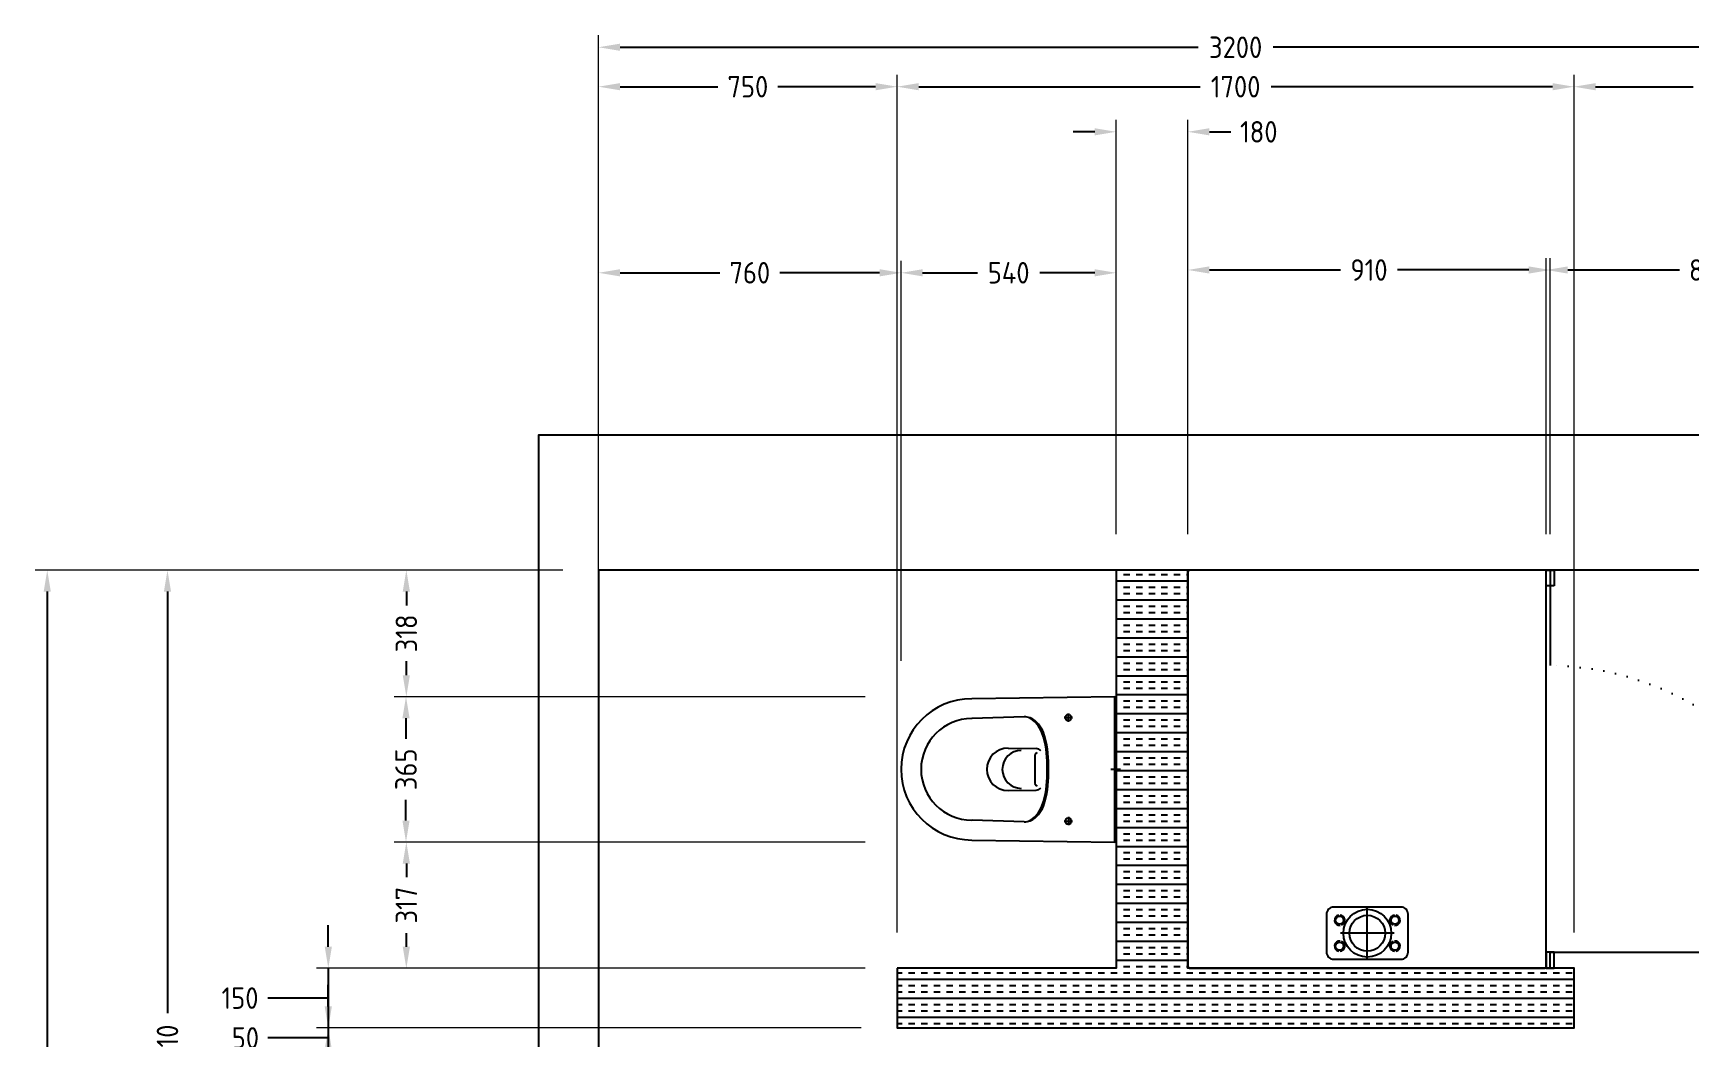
# Model space of a CAD drawing. Header units: millimetres. Extents: x 18408 to 25045, y 20209 to 25283.
# Drawn here: x 18408 to 22568, y 22760 to 25283 of the extents above; entities that cross this region are included whole.
import ezdxf

# ---------------------------------------------------------------- set-up
doc = ezdxf.new("R2010")
doc.units = ezdxf.units.MM
doc.header["$LTSCALE"] = 10
for name, pattern in [('ACAD_ISO07W100', [3, 0, -3]), ('AM_DIN_G_W050', [13.75, 9.75, -1.5, 1, -1.5]), ('CENTER2', [1.125, 0.75, -0.125, 0.125, -0.125])]:
    doc.linetypes.add(name, pattern=pattern)
for name, color, linetype in [('A-Equipment', 7, 'Continuous'), ('A-Walls', 7, 'Continuous'), ('A-WallsInternal', 7, 'Continuous'), ('Dimensions', 1, 'Continuous')]:
    doc.layers.add(name, color=color, linetype=linetype)
doc.styles.add('ISO Proportional', font='isocp.shx')
doc.dimstyles.new('House', dxfattribs={"dimscale": 300, "dimtxt": 0.18, "dimasz": 0.18, "dimexe": 0.1, "dimexo": 0.3, "dimgap": 0.09, "dimtad": 0, "dimtoh": 1, "dimdec": 0, "dimzin": 0, "dimdsep": 46, "dimtxsty": 'ISO Proportional', "dimcen": -0.09, "dimclrd": 252, "dimclre": 171, "dimadec": 0, "dimazin": 0, "dimtfac": 1, "dimtdec": 0, "dimtofl": 0, "dimtmove": 0, "dimatfit": 0, "dimfxl": 1, "dimtolj": 1, "dimtzin": 0, "dimlwe": 5, "dimarcsym": 0})

# ---------------------------------------------------------------- blocks, each defined once
blk = doc.blocks.new('*D2')
at = {"layer": 'Defpoints', "color": 0, "transparency": 16777216}
for p in [(19827.4, 23934.9), (18443, 20534.9), (19827.4, 20534.9)]:
    blk.add_point(p, dxfattribs=at)
at = {"layer": 'Dimensions', "color": 171, "lineweight": 5, "transparency": 16777216}
for p, q in [((19737.4, 23934.9), (18413, 23934.9)), ((19737.4, 20534.9), (18413, 20534.9))]:
    blk.add_line(p, q, dxfattribs=at)
at = {"layer": 'Dimensions', "color": 252, "lineweight": -2, "transparency": 16777216}
for p, q in [((18443, 23880.9), (18443, 22332.2)), ((18443, 20588.9), (18443, 22137.7))]:
    blk.add_line(p, q, dxfattribs=at)
at = {"layer": 'Dimensions', "color": 252, "transparency": 16777216}
for points in [[(18434, 23880.9), (18452, 23880.9), (18443, 23934.9)], [(18434, 20588.9), (18452, 20588.9), (18443, 20534.9)]]:
    blk.add_solid(points, dxfattribs=at)
at = {"layer": 'Dimensions', "color": 0, "transparency": 16777216, "insert": (18443, 22234.9), "char_height": 54, "attachment_point": 5, "rotation": 90, "style": 'ISO Proportional'}
blk.add_mtext('\\A1;3400', dxfattribs=at)
blk = doc.blocks.new('*D3')
at = {"layer": 'Defpoints', "color": 0, "transparency": 16777216}
for p in [(18744.9, 23934.9), (19677.4, 23934.9), (19677.4, 21524.9)]:
    blk.add_point(p, dxfattribs=at)
at = {"layer": 'Dimensions', "color": 171, "lineweight": 5, "transparency": 16777216}
for p, q in [((19587.4, 23934.9), (18714.9, 23934.9)), ((19587.4, 21524.9), (18714.9, 21524.9))]:
    blk.add_line(p, q, dxfattribs=at)
at = {"layer": 'Dimensions', "color": 252, "lineweight": -2, "transparency": 16777216}
for p, q in [((18744.9, 23880.9), (18744.9, 22822.4)), ((18744.9, 21578.9), (18744.9, 22637.4))]:
    blk.add_line(p, q, dxfattribs=at)
at = {"layer": 'Dimensions', "color": 252, "transparency": 16777216}
for points in [[(18735.9, 23880.9), (18753.9, 23880.9), (18744.9, 23934.9)], [(18735.9, 21578.9), (18753.9, 21578.9), (18744.9, 21524.9)]]:
    blk.add_solid(points, dxfattribs=at)
at = {"layer": 'Dimensions', "color": 0, "transparency": 16777216, "insert": (18744.9, 22729.9), "char_height": 54, "attachment_point": 5, "rotation": 90, "style": 'ISO Proportional'}
blk.add_mtext('\\A1;2410', dxfattribs=at)
blk = doc.blocks.new('*D4')
at = {"layer": 'Defpoints', "color": 0, "transparency": 16777216}
for p in [(20577.4, 22934.9), (19148.8, 22784.9), (20577.4, 22784.9)]:
    blk.add_point(p, dxfattribs=at)
at = {"layer": 'Dimensions', "color": 252, "lineweight": -2, "transparency": 16777216}
for p, q in [((19148.8, 22988.9), (19148.8, 23042.9)), ((19148.8, 22934.9), (19148.8, 22784.9)), ((19051.3, 22859.9), (18997.3, 22859.9)), ((19148.8, 22859.9), (19051.3, 22859.9)), ((19148.8, 22730.9), (19148.8, 22676.9))]:
    blk.add_line(p, q, dxfattribs=at)
at = {"layer": 'Dimensions', "color": 171, "lineweight": 5, "transparency": 16777216}
for p, q in [((20487.4, 22934.9), (19118.8, 22934.9)), ((20487.4, 22784.9), (19118.8, 22784.9))]:
    blk.add_line(p, q, dxfattribs=at)
at = {"layer": 'Dimensions', "color": 252, "transparency": 16777216}
for points in [[(19139.8, 22988.9), (19157.8, 22988.9), (19148.8, 22934.9)], [(19139.8, 22730.9), (19157.8, 22730.9), (19148.8, 22784.9)]]:
    blk.add_solid(points, dxfattribs=at)
at = {"layer": 'Dimensions', "color": 0, "transparency": 16777216, "insert": (18927.1, 22859.9), "char_height": 54, "attachment_point": 5, "style": 'ISO Proportional'}
blk.add_mtext('\\A1;150', dxfattribs=at)
blk = doc.blocks.new('*D5')
at = {"layer": 'Defpoints', "color": 0, "transparency": 16777216}
for p in [(20577.4, 22784.9), (19148.8, 22734.9), (20627.4, 22734.9)]:
    blk.add_point(p, dxfattribs=at)
at = {"layer": 'Dimensions', "color": 252, "lineweight": -2, "transparency": 16777216}
for p, q in [((19148.8, 22838.9), (19148.8, 22892.9)), ((19051.3, 22759.9), (18997.3, 22759.9)), ((19148.8, 22759.9), (19051.3, 22759.9)), ((19148.8, 22784.9), (19148.8, 22734.9)), ((19148.8, 22680.9), (19148.8, 22626.9))]:
    blk.add_line(p, q, dxfattribs=at)
at = {"layer": 'Dimensions', "color": 171, "lineweight": 5, "transparency": 16777216}
for p, q in [((20487.4, 22784.9), (19118.8, 22784.9)), ((20537.4, 22734.9), (19118.8, 22734.9))]:
    blk.add_line(p, q, dxfattribs=at)
at = {"layer": 'Dimensions', "color": 252, "transparency": 16777216}
for points in [[(19139.8, 22838.9), (19157.8, 22838.9), (19148.8, 22784.9)], [(19139.8, 22680.9), (19157.8, 22680.9), (19148.8, 22734.9)]]:
    blk.add_solid(points, dxfattribs=at)
at = {"layer": 'Dimensions', "color": 0, "transparency": 16777216, "insert": (18940.6, 22759.9), "char_height": 54, "attachment_point": 5, "style": 'ISO Proportional'}
blk.add_mtext('\\A1;50', dxfattribs=at)
blk = doc.blocks.new('*D8')
at = {"layer": 'Defpoints', "color": 0, "transparency": 16777216}
for p in [(20587.4, 23616.9), (19343.9, 23251.9), (20587.4, 23251.9)]:
    blk.add_point(p, dxfattribs=at)
at = {"layer": 'Dimensions', "color": 171, "lineweight": 5, "transparency": 16777216}
for p, q in [((20497.4, 23616.9), (19313.9, 23616.9)), ((20497.4, 23251.9), (19313.9, 23251.9))]:
    blk.add_line(p, q, dxfattribs=at)
at = {"layer": 'Dimensions', "color": 252, "lineweight": -2, "transparency": 16777216}
for p, q in [((19343.9, 23562.9), (19343.9, 23511.2)), ((19343.9, 23305.9), (19343.9, 23357.7))]:
    blk.add_line(p, q, dxfattribs=at)
at = {"layer": 'Dimensions', "color": 252, "transparency": 16777216}
for points in [[(19334.9, 23562.9), (19352.9, 23562.9), (19343.9, 23616.9)], [(19334.9, 23305.9), (19352.9, 23305.9), (19343.9, 23251.9)]]:
    blk.add_solid(points, dxfattribs=at)
at = {"layer": 'Dimensions', "color": 0, "transparency": 16777216, "insert": (19343.9, 23434.4), "char_height": 54, "attachment_point": 5, "rotation": 90, "style": 'ISO Proportional'}
blk.add_mtext('\\A1;365', dxfattribs=at)
blk = doc.blocks.new('*D9')
at = {"layer": 'Defpoints', "color": 0, "transparency": 16777216}
for p in [(19344.8, 23934.9), (19599.1, 23934.9), (20587.4, 23616.9)]:
    blk.add_point(p, dxfattribs=at)
at = {"layer": 'Dimensions', "color": 171, "lineweight": 5, "transparency": 16777216}
for p, q in [((19509.1, 23934.9), (19314.8, 23934.9)), ((20497.4, 23616.9), (19314.8, 23616.9))]:
    blk.add_line(p, q, dxfattribs=at)
at = {"layer": 'Dimensions', "color": 252, "lineweight": -2, "transparency": 16777216}
for p, q in [((19344.8, 23880.9), (19344.8, 23846.1)), ((19344.8, 23670.9), (19344.8, 23705.7))]:
    blk.add_line(p, q, dxfattribs=at)
at = {"layer": 'Dimensions', "color": 252, "transparency": 16777216}
for points in [[(19335.8, 23880.9), (19353.8, 23880.9), (19344.8, 23934.9)], [(19335.8, 23670.9), (19353.8, 23670.9), (19344.8, 23616.9)]]:
    blk.add_solid(points, dxfattribs=at)
at = {"layer": 'Dimensions', "color": 0, "transparency": 16777216, "insert": (19344.8, 23775.9), "char_height": 54, "attachment_point": 5, "rotation": 90, "style": 'ISO Proportional'}
blk.add_mtext('\\A1;318', dxfattribs=at)
blk = doc.blocks.new('*D10')
at = {"layer": 'Defpoints', "color": 0, "transparency": 16777216}
for p in [(20587.4, 23251.9), (19344.8, 22934.9), (20587.4, 22934.9)]:
    blk.add_point(p, dxfattribs=at)
at = {"layer": 'Dimensions', "color": 171, "lineweight": 5, "transparency": 16777216}
for p, q in [((20497.4, 23251.9), (19314.8, 23251.9)), ((20497.4, 22934.9), (19314.8, 22934.9))]:
    blk.add_line(p, q, dxfattribs=at)
at = {"layer": 'Dimensions', "color": 252, "lineweight": -2, "transparency": 16777216}
for p, q in [((19344.8, 23197.9), (19344.8, 23163.6)), ((19344.8, 22988.9), (19344.8, 23023.2))]:
    blk.add_line(p, q, dxfattribs=at)
at = {"layer": 'Dimensions', "color": 252, "transparency": 16777216}
for points in [[(19335.8, 23197.9), (19353.8, 23197.9), (19344.8, 23251.9)], [(19335.8, 22988.9), (19353.8, 22988.9), (19344.8, 22934.9)]]:
    blk.add_solid(points, dxfattribs=at)
at = {"layer": 'Dimensions', "color": 0, "transparency": 16777216, "insert": (19344.8, 23093.4), "char_height": 54, "attachment_point": 5, "rotation": 90, "style": 'ISO Proportional'}
blk.add_mtext('\\A1;317', dxfattribs=at)
blk = doc.blocks.new('*D11')
at = {"layer": 'Defpoints', "color": 0, "transparency": 16777216}
for p in [(23027.4, 25247.9), (19827.4, 23934.9), (23027.4, 23934.9)]:
    blk.add_point(p, dxfattribs=at)
at = {"layer": 'Dimensions', "color": 171, "lineweight": 5, "transparency": 16777216}
for p, q in [((19827.4, 24024.9), (19827.4, 25277.9)), ((23027.4, 24024.9), (23027.4, 25277.9))]:
    blk.add_line(p, q, dxfattribs=at)
at = {"layer": 'Dimensions', "color": 252, "lineweight": -2, "transparency": 16777216}
for p, q in [((19881.4, 25247.9), (21332.9, 25247.9)), ((22973.4, 25247.9), (21521.9, 25247.9))]:
    blk.add_line(p, q, dxfattribs=at)
at = {"layer": 'Dimensions', "color": 252, "transparency": 16777216}
for points in [[(19881.4, 25256.9), (19881.4, 25238.9), (19827.4, 25247.9)], [(22973.4, 25256.9), (22973.4, 25238.9), (23027.4, 25247.9)]]:
    blk.add_solid(points, dxfattribs=at)
at = {"layer": 'Dimensions', "color": 0, "transparency": 16777216, "insert": (21427.4, 25247.9), "char_height": 54, "attachment_point": 5, "style": 'ISO Proportional'}
blk.add_mtext('\\A1;3200', dxfattribs=at)
blk = doc.blocks.new('*D12')
at = {"layer": 'Defpoints', "color": 0, "transparency": 16777216}
for p in [(19827.4, 24681.5), (19827.4, 23616.9), (20587.4, 23616.9)]:
    blk.add_point(p, dxfattribs=at)
at = {"layer": 'Dimensions', "color": 171, "lineweight": 5, "transparency": 16777216}
for p, q in [((19827.4, 23706.9), (19827.4, 24711.5)), ((20587.4, 23706.9), (20587.4, 24711.5))]:
    blk.add_line(p, q, dxfattribs=at)
at = {"layer": 'Dimensions', "color": 252, "lineweight": -2, "transparency": 16777216}
for p, q in [((19881.4, 24681.5), (20131.8, 24681.5)), ((20533.4, 24681.5), (20283, 24681.5))]:
    blk.add_line(p, q, dxfattribs=at)
at = {"layer": 'Dimensions', "color": 252, "transparency": 16777216}
for points in [[(19881.4, 24690.5), (19881.4, 24672.5), (19827.4, 24681.5)], [(20533.4, 24690.5), (20533.4, 24672.5), (20587.4, 24681.5)]]:
    blk.add_solid(points, dxfattribs=at)
at = {"layer": 'Dimensions', "color": 0, "transparency": 16777216, "insert": (20207.4, 24681.5), "char_height": 54, "attachment_point": 5, "style": 'ISO Proportional'}
blk.add_mtext('\\A1;760', dxfattribs=at)
blk = doc.blocks.new('*D13')
at = {"layer": 'Defpoints', "color": 0, "transparency": 16777216}
for p in [(20587.4, 24681.5), (21127.4, 24401), (20587.4, 23616.9)]:
    blk.add_point(p, dxfattribs=at)
at = {"layer": 'Dimensions', "color": 171, "lineweight": 5, "transparency": 16777216}
for p, q in [((20587.4, 23706.9), (20587.4, 24711.5)), ((21127.4, 24491), (21127.4, 24711.5))]:
    blk.add_line(p, q, dxfattribs=at)
at = {"layer": 'Dimensions', "color": 252, "lineweight": -2, "transparency": 16777216}
for p, q in [((20641.4, 24681.5), (20779.1, 24681.5)), ((21073.4, 24681.5), (20935.7, 24681.5))]:
    blk.add_line(p, q, dxfattribs=at)
at = {"layer": 'Dimensions', "color": 252, "transparency": 16777216}
for points in [[(20641.4, 24690.5), (20641.4, 24672.5), (20587.4, 24681.5)], [(21073.4, 24690.5), (21073.4, 24672.5), (21127.4, 24681.5)]]:
    blk.add_solid(points, dxfattribs=at)
at = {"layer": 'Dimensions', "color": 0, "transparency": 16777216, "insert": (20857.4, 24681.5), "char_height": 54, "attachment_point": 5, "style": 'ISO Proportional'}
blk.add_mtext('\\A1;540', dxfattribs=at)
blk = doc.blocks.new('*D14')
at = {"layer": 'Defpoints', "color": 0, "transparency": 16777216}
for p in [(22217.4, 24688.5), (21307.4, 23934.9), (22217.4, 23934.9)]:
    blk.add_point(p, dxfattribs=at)
at = {"layer": 'Dimensions', "color": 171, "lineweight": 5, "transparency": 16777216}
for p, q in [((21307.4, 24024.9), (21307.4, 24718.5)), ((22217.4, 24024.9), (22217.4, 24718.5))]:
    blk.add_line(p, q, dxfattribs=at)
at = {"layer": 'Dimensions', "color": 252, "lineweight": -2, "transparency": 16777216}
for p, q in [((21361.4, 24688.5), (21691, 24688.5)), ((22163.4, 24688.5), (21833.7, 24688.5))]:
    blk.add_line(p, q, dxfattribs=at)
at = {"layer": 'Dimensions', "color": 252, "transparency": 16777216}
for points in [[(21361.4, 24697.5), (21361.4, 24679.5), (21307.4, 24688.5)], [(22163.4, 24697.5), (22163.4, 24679.5), (22217.4, 24688.5)]]:
    blk.add_solid(points, dxfattribs=at)
at = {"layer": 'Dimensions', "color": 0, "transparency": 16777216, "insert": (21762.4, 24688.5), "char_height": 54, "attachment_point": 5, "style": 'ISO Proportional'}
blk.add_mtext('\\A1;910', dxfattribs=at)
blk = doc.blocks.new('*D15')
at = {"layer": 'Defpoints', "color": 0, "transparency": 16777216}
for p in [(22207.4, 24688.5), (22207.4, 23934.9), (23027.4, 23934.9)]:
    blk.add_point(p, dxfattribs=at)
at = {"layer": 'Dimensions', "color": 171, "lineweight": 5, "transparency": 16777216}
for p, q in [((22207.4, 24024.9), (22207.4, 24718.5)), ((23027.4, 24024.9), (23027.4, 24718.5))]:
    blk.add_line(p, q, dxfattribs=at)
at = {"layer": 'Dimensions', "color": 252, "lineweight": -2, "transparency": 16777216}
for p, q in [((22261.4, 24688.5), (22541.8, 24688.5)), ((22973.4, 24688.5), (22693, 24688.5))]:
    blk.add_line(p, q, dxfattribs=at)
at = {"layer": 'Dimensions', "color": 252, "transparency": 16777216}
for points in [[(22261.4, 24697.5), (22261.4, 24679.5), (22207.4, 24688.5)], [(22973.4, 24697.5), (22973.4, 24679.5), (23027.4, 24688.5)]]:
    blk.add_solid(points, dxfattribs=at)
at = {"layer": 'Dimensions', "color": 0, "transparency": 16777216, "insert": (22617.4, 24688.5), "char_height": 54, "attachment_point": 5, "style": 'ISO Proportional'}
blk.add_mtext('\\A1;820', dxfattribs=at)
blk = doc.blocks.new('*D16')
at = {"layer": 'Defpoints', "color": 0, "transparency": 16777216}
for p in [(21307.4, 25035.5), (21127.4, 23934.9), (21307.4, 23934.9)]:
    blk.add_point(p, dxfattribs=at)
at = {"layer": 'Dimensions', "color": 171, "lineweight": 5, "transparency": 16777216}
for p, q in [((21127.4, 24024.9), (21127.4, 25065.5)), ((21307.4, 24024.9), (21307.4, 25065.5))]:
    blk.add_line(p, q, dxfattribs=at)
at = {"layer": 'Dimensions', "color": 252, "lineweight": -2, "transparency": 16777216}
for p, q in [((21073.4, 25035.5), (21019.4, 25035.5)), ((21361.4, 25035.5), (21415.4, 25035.5))]:
    blk.add_line(p, q, dxfattribs=at)
at = {"layer": 'Dimensions', "color": 252, "transparency": 16777216}
for points in [[(21073.4, 25044.5), (21073.4, 25026.5), (21127.4, 25035.5)], [(21361.4, 25044.5), (21361.4, 25026.5), (21307.4, 25035.5)]]:
    blk.add_solid(points, dxfattribs=at)
at = {"layer": 'Dimensions', "color": 0, "transparency": 16777216, "insert": (21485.6, 25035.5), "char_height": 54, "attachment_point": 5, "style": 'ISO Proportional'}
blk.add_mtext('\\A1;180', dxfattribs=at)
blk = doc.blocks.new('*D17')
at = {"layer": 'Defpoints', "color": 0, "transparency": 16777216}
for p in [(22277.4, 25148.8), (20577.4, 22934.9), (22277.4, 22934.9)]:
    blk.add_point(p, dxfattribs=at)
at = {"layer": 'Dimensions', "color": 171, "lineweight": 5, "transparency": 16777216}
for p, q in [((20577.4, 23024.9), (20577.4, 25178.8)), ((22277.4, 23024.9), (22277.4, 25178.8))]:
    blk.add_line(p, q, dxfattribs=at)
at = {"layer": 'Dimensions', "color": 252, "lineweight": -2, "transparency": 16777216}
for p, q in [((20631.4, 25148.8), (21338.3, 25148.8)), ((22223.4, 25148.8), (21516.5, 25148.8))]:
    blk.add_line(p, q, dxfattribs=at)
at = {"layer": 'Dimensions', "color": 252, "transparency": 16777216}
for points in [[(20631.4, 25157.8), (20631.4, 25139.8), (20577.4, 25148.8)], [(22223.4, 25157.8), (22223.4, 25139.8), (22277.4, 25148.8)]]:
    blk.add_solid(points, dxfattribs=at)
at = {"layer": 'Dimensions', "color": 0, "transparency": 16777216, "insert": (21427.4, 25148.8), "char_height": 54, "attachment_point": 5, "style": 'ISO Proportional'}
blk.add_mtext('\\A1;1700', dxfattribs=at)
blk = doc.blocks.new('*D18')
at = {"layer": 'Defpoints', "color": 0, "transparency": 16777216}
for p in [(23027.4, 25148.8), (23027.4, 24050.1), (22277.4, 24045.7)]:
    blk.add_point(p, dxfattribs=at)
at = {"layer": 'Dimensions', "color": 171, "lineweight": 5, "transparency": 16777216}
for p, q in [((22277.4, 24135.7), (22277.4, 25178.8)), ((23027.4, 24140.1), (23027.4, 25178.8))]:
    blk.add_line(p, q, dxfattribs=at)
at = {"layer": 'Dimensions', "color": 252, "lineweight": -2, "transparency": 16777216}
for p, q in [((22331.4, 25148.8), (22576.8, 25148.8)), ((22973.4, 25148.8), (22728, 25148.8))]:
    blk.add_line(p, q, dxfattribs=at)
at = {"layer": 'Dimensions', "color": 252, "transparency": 16777216}
for points in [[(22331.4, 25157.8), (22331.4, 25139.8), (22277.4, 25148.8)], [(22973.4, 25157.8), (22973.4, 25139.8), (23027.4, 25148.8)]]:
    blk.add_solid(points, dxfattribs=at)
at = {"layer": 'Dimensions', "color": 0, "transparency": 16777216, "insert": (22652.4, 25148.8), "char_height": 54, "attachment_point": 5, "style": 'ISO Proportional'}
blk.add_mtext('\\A1;750', dxfattribs=at)
blk = doc.blocks.new('*D19')
at = {"layer": 'Defpoints', "color": 0, "transparency": 16777216}
for p in [(19827.4, 25148.8), (19827.4, 22934.9), (20577.4, 22934.9)]:
    blk.add_point(p, dxfattribs=at)
at = {"layer": 'Dimensions', "color": 171, "lineweight": 5, "transparency": 16777216}
for p, q in [((19827.4, 23024.9), (19827.4, 25178.8)), ((20577.4, 23024.9), (20577.4, 25178.8))]:
    blk.add_line(p, q, dxfattribs=at)
at = {"layer": 'Dimensions', "color": 252, "lineweight": -2, "transparency": 16777216}
for p, q in [((19881.4, 25148.8), (20126.8, 25148.8)), ((20523.4, 25148.8), (20278, 25148.8))]:
    blk.add_line(p, q, dxfattribs=at)
at = {"layer": 'Dimensions', "color": 252, "transparency": 16777216}
for points in [[(19881.4, 25157.8), (19881.4, 25139.8), (19827.4, 25148.8)], [(20523.4, 25157.8), (20523.4, 25139.8), (20577.4, 25148.8)]]:
    blk.add_solid(points, dxfattribs=at)
at = {"layer": 'Dimensions', "color": 0, "transparency": 16777216, "insert": (20202.4, 25148.8), "char_height": 54, "attachment_point": 5, "style": 'ISO Proportional'}
blk.add_mtext('\\A1;750', dxfattribs=at)

msp = doc.modelspace()

# ---------------------------------------------------------------- hatches: boundary and pattern name
at = {"layer": 'A-WallsInternal'}
h = msp.add_hatch(dxfattribs=at)
h.set_pattern_fill('INSUL', scale=5)
h.paths.add_polyline_path([(22277.4, 22934.9), (21307.4, 22934.9), (21307.4, 23934.9), (21127.4, 23934.9), (21127.4, 22934.9), (20577.4, 22934.9), (20577.4, 22784.9), (22277.4, 22784.9)])

# ---------------------------------------------------------------- linework, layer by layer
at = {"layer": 'A-Equipment'}
for p, q in [((22217.4, 23934.9), (22217.4, 23894.9)), ((22217.4, 23894.9), (22217.4, 23694.9)), ((22217.4, 22934.9), (22217.4, 22974.9)), ((22217.4, 22974.9), (22937.4, 22974.9))]:
    msp.add_line(p, q, dxfattribs=at)
at = {"layer": 'A-Equipment', "color": 7}
for p, q in [((21124.4, 23251.9), (21124.4, 23616.9)), ((20896.5, 23566.3), (20765.6, 23561.9)), ((20855.8, 23487.8), (20926.6, 23486.8)), ((20923, 23466.5), (20923, 23402.4)), ((20855.8, 23381), (20926.6, 23382.1)), ((20896.5, 23302.6), (20765.6, 23306.9))]:
    msp.add_line(p, q, dxfattribs=at)
at = {"layer": 'A-Equipment', "color": 7, "linetype": 'AM_DIN_G_W050', "ltscale": 2}
for p, q in [((20997.1, 23564.4), (21017.6, 23564.4)), ((21007.4, 23553.6), (21007.4, 23574.6)), ((21138.2, 23434.4), (21114, 23434.4)), ((20997.1, 23304.4), (21017.6, 23304.4)), ((21007.4, 23315.3), (21007.4, 23294.3))]:
    msp.add_line(p, q, dxfattribs=at)
at = {"layer": 'A-Equipment', "color": 7, "linetype": 'CENTER2', "ltscale": 30}
for p, q in [((21758.1, 22955.5), (21758.1, 23090.4)), ((21825.6, 23022.9), (21690.6, 23022.9))]:
    msp.add_line(p, q, dxfattribs=at)
at = {"layer": 'A-Equipment', "color": 7}
for points in [[(21312.4, 23934.9, 0.414213), (21307.4, 23929.9), (21307.4, 22939.9, 0.414214), (21312.4, 22934.9), (22202.4, 22934.9, 0.414214), (22207.4, 22939.9), (22207.4, 23929.9, 0.414213), (22202.4, 23934.9)], [(21127.4, 23611.9), (21124.4, 23616.9), (20764.9, 23611.9, 0.999065), (20764.5, 23256.9), (21124.4, 23251.9), (21127.4, 23257)], [(21673.6, 22957.4), (21842.6, 22957.4, 0.414214), (21860.6, 22975.4), (21860.6, 23070.4, 0.414214), (21842.6, 23088.4), (21673.6, 23088.4, 0.414214), (21655.6, 23070.4), (21655.6, 22975.4, 0.414214)]]:
    msp.add_lwpolyline(points, format="xyb", close=True, dxfattribs=at)
at = {"layer": 'A-Equipment'}
for points in [[(22227.4, 23894.9), (22207.4, 23894.9), (22207.4, 23934.9), (22227.4, 23934.9)], [(22227.4, 22974.9), (22207.4, 22974.9), (22207.4, 22934.9), (22227.4, 22934.9)]]:
    msp.add_lwpolyline(points, close=True, dxfattribs=at)
at = {"layer": 'A-Equipment', "color": 7}
for centre, radius in [((21007.4, 23564.4), 8), ((21007.4, 23304.4), 8), ((21688.6, 23055.4), 10), ((21758.1, 23022.9), 60), ((21758.1, 23022.9), 45), ((21827.6, 23055.4), 10), ((21688.6, 22990.4), 10), ((21827.6, 22990.4), 10)]:
    msp.add_circle(centre, radius, dxfattribs=at)
at = {"layer": 'A-Equipment', "linetype": 'ACAD_ISO07W100'}
msp.add_arc((22212.4, 22969.9), 725, 0.3951, 89.6049, dxfattribs=at)
at = {"layer": 'A-Equipment', "color": 7}
for centre, radius, start, end in [((20764.9, 23434.4), 127.5, 90.0005, 270.0005), ((20897.1, 23526.3), 40, 48.3118, 90.8057), ((20887.5, 23518.5), 50.1, 40.5451, 64.0873), ((20868.3, 23494.2), 83.1, 14.9577, 48.2097), ((20853.5, 23488.5), 95.4, 16.1118, 40.9228), ((20681, 23445.8), 273.1, 357.6228, 14.6908), ((20682.2, 23445.8), 275.4, 357.6366, 14.6939), ((20855.8, 23434.4), 53.4, 90, 270), ((20889.2, 23434.4), 47.7, 90, 270), ((20934.7, 23466.5), 11.7, 118.1193, 180), ((20925.7, 23470.1), 16.7, 40.1448, 87.0699), ((20681, 23423.1), 273.1, 345.3069, 2.375), ((20682.2, 23423.1), 275.4, 345.3039, 2.3612), ((20934.7, 23402.4), 11.7, 180, 241.8807), ((20925.7, 23398.8), 16.7, 272.9301, 319.8552), ((20868.3, 23374.7), 83.1, 311.7881, 345.0401), ((20853.5, 23380.4), 95.4, 319.075, 343.886), ((20897.1, 23342.6), 40, 269.1921, 311.6859), ((20876.5, 23373.1), 75.4, 292.3106, 295.8954), ((20887.5, 23350.4), 50.1, 295.9105, 319.4526), ((21688.6, 23055.4), 12.9, 100.7711, 274.5685), ((21688.6, 23055.4), 12.9, 289.2335, 85.3792), ((21827.6, 23055.4), 12.9, 94.6208, 250.7665), ((21827.6, 23055.4), 12.9, 265.4315, 79.2289), ((21688.6, 22990.4), 12.9, 85.4315, 259.2289), ((21688.6, 22990.4), 12.9, 274.6208, 70.7665), ((21827.6, 22990.4), 12.9, 109.2335, 265.3792), ((21827.6, 22990.4), 12.9, 280.7711, 94.5685)]:
    msp.add_arc(centre, radius, start, end, dxfattribs=at)
at = {"layer": 'A-Walls'}
msp.add_lwpolyline([(19827.4, 23934.9), (19827.4, 21524.9), (19677.4, 21524.9), (19677.4, 24274.9), (23367.4, 24274.9), (23367.4, 23234.9), (23367.4, 20384.9), (19677.4, 20384.9), (19677.4, 20634.9), (19827.4, 20634.9), (19827.4, 20534.9), (23027.4, 20534.9), (23027.4, 23934.9)], close=True, dxfattribs=at)
at = {"layer": 'A-WallsInternal'}
msp.add_lwpolyline([(20577.4, 22934.9), (20577.4, 22784.9), (22277.4, 22784.9), (22277.4, 22934.9), (21307.4, 22934.9), (21307.4, 23934.9), (21127.4, 23934.9), (21127.4, 22934.9)], close=True, dxfattribs=at)

# ---------------------------------------------------------------- dimensions: what is measured, and where the dimension line sits
at = {"layer": 'Dimensions', "color": 0}
for base, p1, p2, picture, middle in [((23027.4, 25247.9), (19827.4, 23934.9), (23027.4, 23934.9), '*D11', (21427.4, 25247.9)), ((19827.4, 25148.8), (20577.4, 22934.9), (19827.4, 22934.9), '*D19', (20202.4, 25148.8)), ((22277.4, 25148.8), (20577.4, 22934.9), (22277.4, 22934.9), '*D17', (21427.4, 25148.8)), ((23027.4, 25148.8), (22277.4, 24045.7), (23027.4, 24050.1), '*D18', (22652.4, 25148.8)), ((21307.4, 25035.5), (21127.4, 23934.9), (21307.4, 23934.9), '*D16', (21485.6, 25035.5)), ((19827.4, 24681.5), (20587.4, 23616.9), (19827.4, 23616.9), '*D12', (20207.4, 24681.5)), ((20587.4, 24681.5), (21127.4, 24401), (20587.4, 23616.9), '*D13', (20857.4, 24681.5)), ((22217.4, 24688.5), (21307.4, 23934.9), (22217.4, 23934.9), '*D14', (21762.4, 24688.5)), ((22207.4, 24688.5), (23027.4, 23934.9), (22207.4, 23934.9), '*D15', (22617.4, 24688.5))]:
    dim = msp.add_linear_dim(base=base, p1=p1, p2=p2, dimstyle='House', dxfattribs=at)
    dim.commit()
    dim.dimension.update_dxf_attribs({"geometry": picture, "text_midpoint": middle})
for base, p1, p2, picture, middle in [((18443, 20534.9), (19827.4, 23934.9), (19827.4, 20534.9), '*D2', (18443, 22234.9)), ((18744.9, 23934.9), (19677.4, 21524.9), (19677.4, 23934.9), '*D3', (18744.9, 22729.9)), ((19344.8, 23934.9), (20587.4, 23616.9), (19599.1, 23934.9), '*D9', (19344.8, 23775.9)), ((19343.9, 23251.9), (20587.4, 23616.9), (20587.4, 23251.9), '*D8', (19343.9, 23434.4)), ((19344.8, 22934.9), (20587.4, 23251.9), (20587.4, 22934.9), '*D10', (19344.8, 23093.4))]:
    dim = msp.add_linear_dim(base=base, p1=p1, p2=p2, angle=90, dimstyle='House', dxfattribs=at)
    dim.commit()
    dim.dimension.update_dxf_attribs({"geometry": picture, "text_midpoint": middle})
for base, p1, p2, picture, middle in [((19148.8, 22784.9), (20577.4, 22934.9), (20577.4, 22784.9), '*D4', (18970.3, 22859.9)), ((19148.8, 22734.9), (20577.4, 22784.9), (20627.4, 22734.9), '*D5', (18970.3, 22759.9))]:
    dim = msp.add_linear_dim(base=base, p1=p1, p2=p2, angle=90, dimstyle='House', override={"dimtmove": 1}, dxfattribs=at)
    dim.commit()
    dim.dimension.update_dxf_attribs({"geometry": picture, "text_midpoint": middle})

doc.saveas('drawing.dxf')
